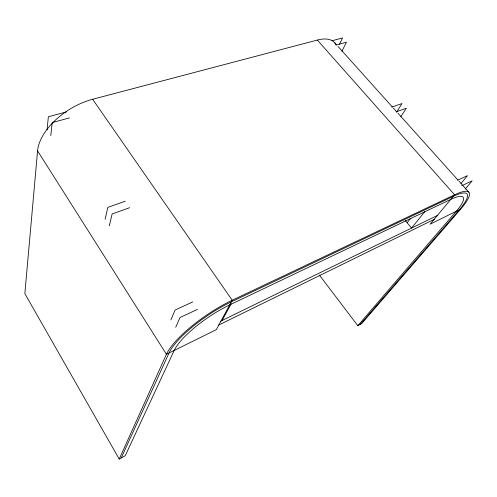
<?xml version="1.0" encoding="UTF-8"?>
<svg xmlns="http://www.w3.org/2000/svg" width="497" height="497" viewBox="0 0 497 497"><rect width="100%" height="100%" fill="white"/><g stroke="black" fill="none" stroke-linecap="round" stroke-linejoin="round"><path stroke-width="0.75" d="M335.941 44.631A44.78 20.346 -42.3 0 0 317.347 40.064L92.641 99.27A52.906 30.062 -32.1 0 0 37.573 150.883L24.85 293.609L119.23 459.066L125.225 455.712L174.186 350.447A50.824 13.817 -34.4 0 1 229.695 304.909L450.748 199.409A42.102 8.946 -38.6 0 1 456.234 211.3L357.815 325.697L319.372 275.058M47.053 129.816L48.377 116.752L66.343 111.937M50.806 135.588L52.21 122.597L69.431 117.895M105.122 219.314L107.806 207.379L125.3 201.204M109.34 225.812L112.129 213.977L129.636 207.684M170.918 319.9L175.118 310.029L192.737 301.928M175.708 327.274L180.038 317.527L197.446 309.382M119.23 459.066L166.427 354.274A59.839 16.277 -34.4 0 1 232.217 300.244L454.587 194.793A49.563 10.536 -38.6 0 1 460.694 209.107L361.735 323.504L357.815 325.697M121.231 457.942L169.023 352.994A56.832 15.457 -34.4 0 1 231.366 301.809L453.301 196.34A47.078 10.002 -38.6 0 1 459.216 209.833L360.431 324.23M339.476 44.177L342.576 37.934L332.095 40.742M341.917 51.21L346.465 42.22L335.978 45.084M222.103 320.472L231.235 303.63M396.687 111.931L402.042 103.525L391.804 107.141M400.88 116.602L406.304 108.228L396.078 111.906M407.155 222.78L410.51 218.525M424.699 211.728L411.584 228.048L405.161 220.413M461.092 183.35L467.447 175.671L457.662 180.162M465.217 189.084L472.15 180.852L461.682 185.748M460.694 209.107L430.122 224.184L454.587 194.793L317.347 40.064M218.643 325.069L434.496 219.233M220.407 321.298L437.894 215.22M334.456 42.487L336.525 44.792M338.078 46.519L392.35 106.973M393.382 108.129L397.004 112.154M398.035 113.31L457.998 180.094M459.029 181.25L468.851 192.19M92.641 99.27L232.217 300.244L216.319 329.66L166.427 354.274L37.573 150.883"/></g></svg>
